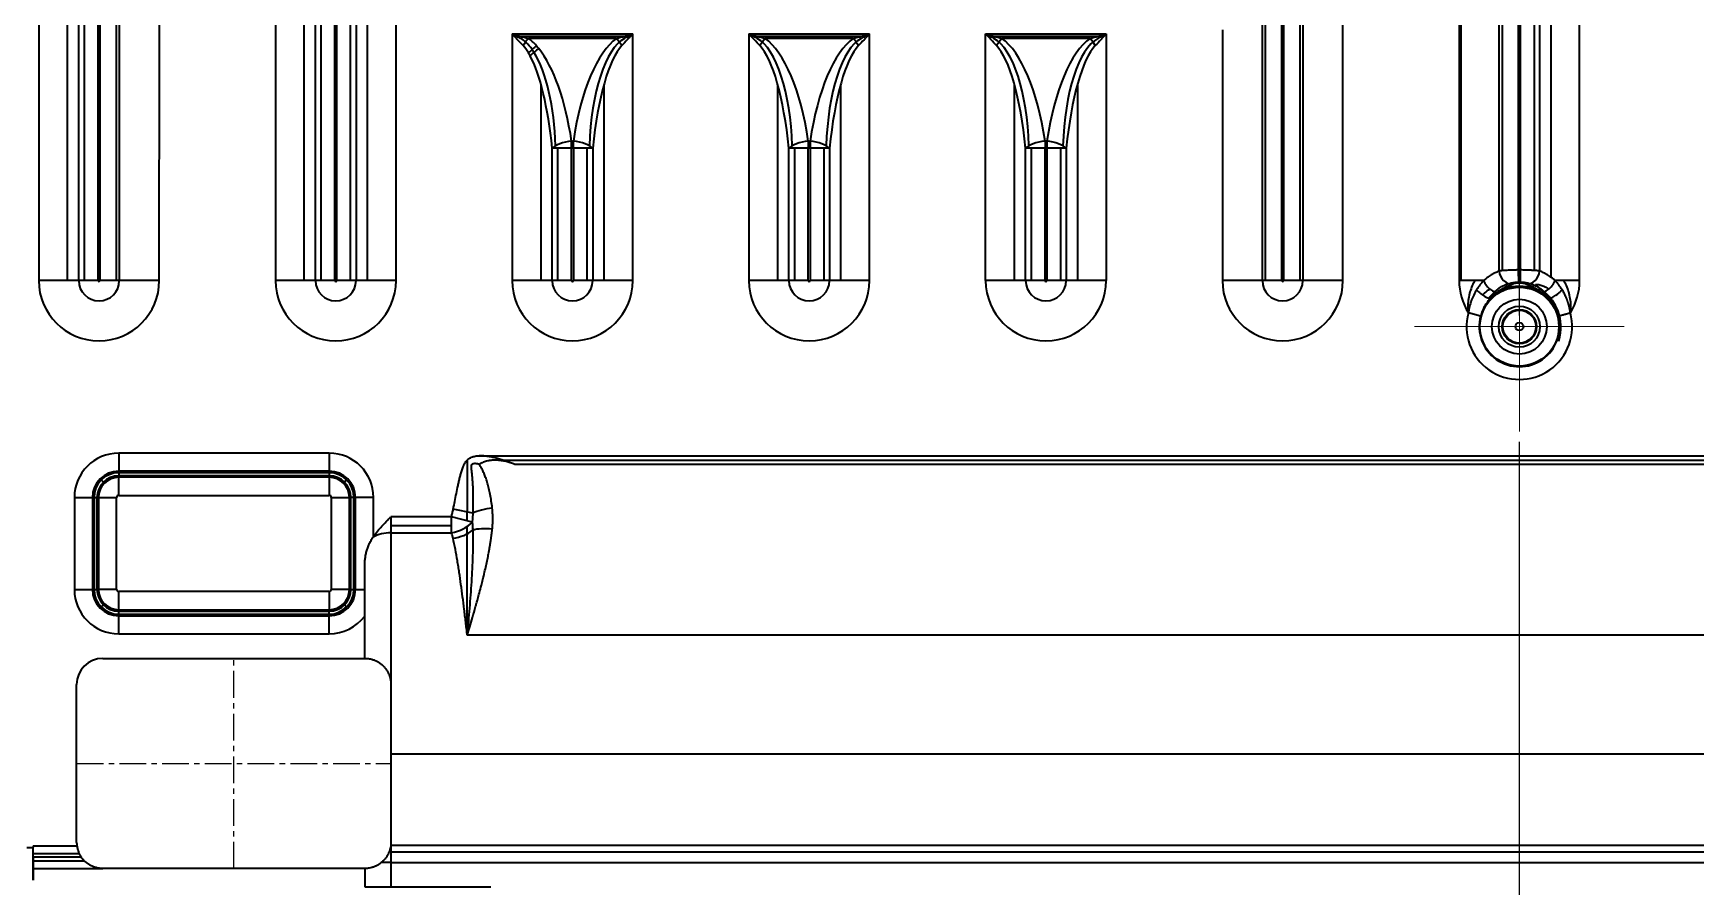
# Model space of a CAD drawing. Header units: millimetres. Extents: x -13 to 1082, y 396 to 866.
# Drawn here: x 108.5 to 235.6, y 560.7 to 625.9 of the extents above; entities that cross this region are included whole.
import ezdxf

# ---------------------------------------------------------------- set-up
doc = ezdxf.new("R2010")
doc.units = ezdxf.units.MM
doc.linetypes.add('CENTER', pattern=[50.8, 31.75, -6.35, 6.35, -6.35])
doc.layers.add('1', color=7, linetype='Continuous', true_color=0xffffff)
doc.layers.add('10', color=7, linetype='Continuous', true_color=0xffffff)

msp = doc.modelspace()

# ---------------------------------------------------------------- linework, layer by layer
at = {"layer": '1', "color": 1, "linetype": 'CENTER', "lineweight": 18}
for p, q in [((222.085, 595.496), (222.085, 611.526)), ((214.07, 603.511), (230.1, 603.511))]:
    msp.add_line(p, q, dxfattribs=at)
at = {"layer": '10', "color": 1, "linetype": 'CENTER', "ltscale": 1.52}
msp.add_line((222.085, 469.236), (222.085, 849.236), dxfattribs=at)
at = {"layer": '10', "color": 7, "linetype": 'Continuous', "lineweight": 35}
for p, q in [((108.939, 752.754), (108.939, 607.029)), ((111.142, 607.029), (111.142, 752.754)), ((111.996, 607.029), (111.996, 752.754)), ((112.41, 752.754), (112.41, 607.029)), ((113.478, 607.029), (113.478, 752.754)), ((113.612, 752.754), (113.612, 607.029)), ((114.848, 752.754), (114.848, 607.029)), ((115.094, 752.754), (115.094, 607.029)), ((202.692, 607.029), (202.692, 687.546)), ((205.298, 687.502), (205.298, 607.029)), ((217.479, 668.332), (217.479, 607.029)), ((226.691, 607.029), (226.691, 668.332)), ((217.643, 607.029), (217.643, 668.22)), ((224.488, 660.956), (224.488, 607.295)), ((220.536, 607.765), (220.536, 660.544)), ((220.782, 660.519), (220.782, 607.791)), ((222.018, 607.842), (222.018, 660.48)), ((222.152, 660.48), (222.152, 607.842)), ((223.22, 660.512), (223.22, 607.804)), ((223.634, 660.544), (223.634, 607.765)), ((127.029, 634.454), (127.029, 607.029)), ((129.232, 607.029), (129.232, 631.231)), ((130.086, 607.029), (130.086, 630.479)), ((130.5, 630.134), (130.5, 607.029)), ((131.568, 607.029), (131.568, 629.407)), ((131.702, 629.325), (131.702, 607.029)), ((132.77, 607.029), (132.77, 628.748)), ((133.184, 628.58), (133.184, 607.029)), ((134.038, 628.261), (134.038, 607.029)), ((145.119, 625.895), (154.331, 625.895)), ((145.119, 625.895), (145.119, 607.029)), ((145.752, 625.719), (153.698, 625.719)), ((153.097, 625.553), (146.354, 625.553)), ((154.331, 607.029), (154.331, 625.895)), ((163.209, 625.895), (172.421, 625.895)), ((163.209, 625.895), (163.209, 607.029)), ((163.842, 625.719), (171.788, 625.719)), ((171.187, 625.553), (164.444, 625.553)), ((172.421, 607.029), (172.421, 625.895)), ((181.299, 625.895), (190.511, 625.895)), ((181.299, 607.029), (181.299, 625.895)), ((181.932, 625.719), (189.878, 625.719)), ((189.277, 625.553), (182.534, 625.553)), ((190.511, 625.895), (190.511, 607.029)), ((199.389, 626.212), (199.389, 607.029)), ((147.322, 607.029), (147.322, 622.02)), ((152.128, 622.02), (152.128, 607.029)), ((165.412, 607.029), (165.412, 622.02)), ((170.218, 622.02), (170.218, 607.029)), ((183.502, 607.029), (183.502, 622.02)), ((188.308, 622.02), (188.308, 607.029)), ((149.658, 617.152), (149.658, 617.702)), ((149.658, 617.702), (149.792, 617.702)), ((149.658, 617.435), (149.792, 617.435)), ((149.792, 617.152), (149.792, 617.702)), ((167.748, 617.702), (167.882, 617.702)), ((167.748, 617.702), (167.748, 617.152)), ((167.748, 617.435), (167.882, 617.435)), ((167.882, 617.702), (167.882, 617.152)), ((185.838, 617.702), (185.972, 617.702)), ((185.838, 617.702), (185.838, 617.152)), ((185.838, 617.435), (185.972, 617.435)), ((185.972, 617.702), (185.972, 617.152)), ((149.658, 617.152), (148.176, 617.152)), ((148.176, 607.029), (148.176, 617.152)), ((148.59, 617.152), (148.59, 607.029)), ((149.792, 617.152), (149.658, 617.152)), ((149.658, 607.029), (149.658, 617.152)), ((151.274, 617.152), (149.792, 617.152)), ((149.792, 617.152), (149.792, 607.029)), ((150.86, 607.029), (150.86, 617.152)), ((151.274, 617.152), (151.274, 607.029)), ((167.748, 617.152), (166.266, 617.152)), ((166.266, 607.029), (166.266, 617.152)), ((166.68, 617.152), (166.68, 607.029)), ((167.882, 617.152), (167.748, 617.152)), ((167.748, 607.029), (167.748, 617.152)), ((169.364, 617.152), (167.882, 617.152)), ((167.882, 617.152), (167.882, 607.029)), ((168.95, 607.029), (168.95, 617.152)), ((169.364, 617.152), (169.364, 607.029)), ((185.838, 617.152), (184.356, 617.152)), ((184.356, 607.029), (184.356, 617.152)), ((184.77, 617.152), (184.77, 607.029)), ((185.972, 617.152), (185.838, 617.152)), ((185.838, 607.029), (185.838, 617.152)), ((185.972, 617.152), (185.972, 607.029)), ((187.454, 617.152), (185.972, 617.152)), ((187.04, 607.029), (187.04, 617.152)), ((187.454, 617.152), (187.454, 607.029)), ((222.034, 606.841), (222.018, 607.842)), ((222.152, 607.842), (222.137, 606.841)), ((111.996, 607.029), (108.939, 607.029)), ((113.478, 607.029), (111.996, 607.029)), ((115.094, 607.029), (113.612, 607.029)), ((118.151, 607.029), (115.094, 607.029)), ((130.086, 607.029), (127.029, 607.029)), ((131.568, 607.029), (130.086, 607.029)), ((133.184, 607.029), (131.702, 607.029)), ((136.241, 607.029), (133.184, 607.029)), ((148.176, 607.029), (145.119, 607.029)), ((149.658, 607.029), (148.176, 607.029)), ((151.274, 607.029), (149.792, 607.029)), ((154.331, 607.029), (151.274, 607.029)), ((166.266, 607.029), (163.209, 607.029)), ((167.748, 607.029), (166.266, 607.029)), ((169.364, 607.029), (167.882, 607.029)), ((172.421, 607.029), (169.364, 607.029)), ((184.356, 607.029), (181.299, 607.029)), ((185.838, 607.029), (184.356, 607.029)), ((187.454, 607.029), (185.972, 607.029)), ((190.511, 607.029), (187.454, 607.029)), ((202.446, 607.029), (199.389, 607.029)), ((203.928, 607.029), (202.446, 607.029)), ((205.544, 607.029), (204.062, 607.029)), ((208.601, 607.029), (205.544, 607.029)), ((219.348, 607.029), (217.479, 607.029)), ((226.691, 607.029), (224.822, 607.029)), ((219.126, 604.319), (218.187, 604.575)), ((131.133, 593.838), (115.053, 593.838)), ((115.053, 593.838), (115.053, 592.336)), ((131.133, 593.838), (131.133, 592.336)), ((141.685, 593.305), (141.685, 589.337)), ((142.604, 593.634), (301.568, 593.634)), ((144.449, 593.295), (301.568, 593.295)), ((131.133, 592.456), (115.053, 592.456)), ((115.053, 592.336), (115.053, 592.111)), ((131.133, 592.336), (115.053, 592.336)), ((131.133, 592.111), (115.053, 592.111)), ((115.053, 590.609), (115.053, 592.111)), ((131.133, 592.336), (131.133, 592.111)), ((131.133, 592.111), (131.133, 590.609)), ((301.566, 592.975), (145.312, 592.975)), ((113.876, 591.623), (113.716, 591.783)), ((131.133, 591.99), (115.053, 591.99)), ((132.469, 591.783), (132.309, 591.623)), ((111.661, 590.446), (113.163, 590.446)), ((111.661, 590.446), (111.661, 583.411)), ((113.043, 590.446), (113.043, 583.411)), ((113.163, 590.446), (113.388, 590.446)), ((113.163, 590.446), (113.163, 583.411)), ((113.388, 590.446), (114.89, 590.446)), ((113.388, 590.446), (113.388, 583.411)), ((113.509, 590.446), (113.509, 583.411)), ((114.89, 583.411), (114.89, 590.446)), ((115.053, 590.609), (131.133, 590.609)), ((131.295, 590.446), (132.797, 590.446)), ((131.295, 590.446), (131.295, 583.411)), ((132.677, 583.411), (132.677, 590.446)), ((133.022, 590.446), (132.797, 590.446)), ((132.797, 583.411), (132.797, 590.446)), ((133.022, 583.411), (133.022, 590.446)), ((134.524, 590.446), (133.022, 590.446)), ((133.143, 583.411), (133.143, 590.446)), ((134.524, 587.457), (134.524, 590.446)), ((142.105, 589.256), (140.615, 589.544)), ((140.481, 588.968), (135.856, 588.968)), ((135.856, 588.968), (135.856, 587.741)), ((140.481, 588.27), (135.856, 588.27)), ((140.481, 587.741), (140.481, 588.968)), ((142.059, 588.56), (140.481, 588.968)), ((141.645, 589.345), (141.645, 588.667)), ((141.645, 588.215), (141.645, 587.651)), ((135.856, 587.741), (135.856, 576.145)), ((135.856, 587.741), (140.481, 587.741)), ((141.684, 579.921), (141.684, 587.671)), ((133.846, 583.411), (133.846, 585.103)), ((111.661, 583.411), (113.163, 583.411)), ((113.163, 583.411), (113.388, 583.411)), ((114.89, 583.411), (113.388, 583.411)), ((115.053, 581.747), (115.053, 583.249)), ((131.133, 583.249), (115.053, 583.249)), ((131.133, 583.249), (131.133, 581.747)), ((132.797, 583.411), (131.295, 583.411)), ((132.797, 583.411), (133.022, 583.411)), ((133.022, 583.411), (133.846, 583.411)), ((113.876, 582.235), (113.716, 582.075)), ((115.053, 581.867), (131.133, 581.867)), ((132.469, 582.075), (132.309, 582.235)), ((115.053, 581.522), (115.053, 581.747)), ((115.053, 581.747), (131.133, 581.747)), ((115.053, 581.522), (131.133, 581.522)), ((115.053, 580.02), (115.053, 581.522)), ((115.053, 581.401), (131.133, 581.401)), ((131.133, 581.522), (131.133, 581.747)), ((131.133, 580.02), (131.133, 581.522)), ((133.846, 578.145), (133.846, 581.377)), ((115.053, 580.02), (131.133, 580.02)), ((302.485, 579.924), (141.684, 579.924)), ((135.856, 570.849), (308.314, 570.849)), ((108.018, 563.693), (108.52, 563.693)), ((108.506, 563.814), (111.853, 563.814)), ((108.52, 562.944), (108.52, 563.695)), ((108.52, 563.234), (112.021, 563.234)), ((108.52, 563.015), (108.52, 561.178)), ((112.186, 562.944), (108.52, 562.944)), ((108.52, 562.073), (108.52, 562.944)), ((135.856, 563.855), (308.314, 563.855)), ((135.856, 563.855), (135.856, 562.523)), ((308.314, 563.323), (135.856, 563.323)), ((108.52, 562.653), (112.428, 562.653)), ((108.52, 561.178), (108.52, 562.073)), ((108.52, 562.073), (113.837, 562.073)), ((133.846, 562.073), (133.846, 560.678)), ((135.856, 562.523), (135.119, 562.523)), ((135.856, 562.523), (135.856, 560.678)), ((135.856, 562.523), (308.314, 562.523)), ((133.846, 560.678), (143.499, 560.678))]:
    msp.add_line(p, q, dxfattribs=at)
at = {"layer": '10', "color": 2, "linetype": 'Continuous', "lineweight": 35}
for p, q in [((113.837, 578.145), (133.856, 578.145)), ((111.837, 564.073), (111.837, 576.145)), ((135.856, 576.145), (135.856, 570.849)), ((135.856, 570.849), (135.856, 564.073)), ((135.856, 564.073), (135.856, 563.855)), ((133.846, 562.073), (113.837, 562.073)), ((133.856, 562.073), (133.846, 562.073))]:
    msp.add_line(p, q, dxfattribs=at)
at = {"layer": '10', "color": 1, "linetype": 'CENTER', "ltscale": 0.064289}
for p, q in [((123.846, 562.073), (123.846, 578.145)), ((111.837, 570.109), (135.856, 570.109))]:
    msp.add_line(p, q, dxfattribs=at)
at = {"layer": '10', "color": 7, "linetype": 'Continuous', "lineweight": 35}
for radius in [3.015, 2.094, 1.572, 1.306, 1.256, 0.303]:
    msp.add_circle((222.085, 603.511), radius, dxfattribs=at)
for centre, radius, start, end in [((222.085, 603.511), 4.332, 89.11446, 90.88554), ((113.545, 607.029), 4.606, 180, 0), ((113.545, 607.029), 1.549, 180, 0), ((113.545, 607.029), 0.0669, 180, 0), ((131.635, 607.029), 4.606, 180, 0), ((131.635, 607.029), 1.549, 180, 0), ((131.635, 607.029), 0.0669, 180, 0), ((149.725, 607.029), 4.606, 180.00138, 359.99954), ((149.725, 607.029), 1.549, 180.00138, 359.99862), ((149.725, 607.029), 0.0669, 180.03185, 359.99862), ((167.815, 607.029), 4.606, 180.00138, 359.99954), ((167.815, 607.029), 1.549, 180.00138, 359.99862), ((167.815, 607.029), 0.0669, 180.03185, 359.99862), ((185.905, 607.029), 4.606, 180, 0), ((185.905, 607.029), 1.549, 180, 0), ((185.905, 607.029), 0.0669, 180, 0), ((203.995, 607.029), 4.606, 180, 0), ((203.995, 607.029), 1.549, 180, 0), ((203.995, 607.029), 0.0669, 180, 0), ((222.085, 607.029), 4.606, 180.00012, 212.19649), ((222.085, 603.511), 3.095, 45.10091, 134.89909), ((222.085, 603.511), 3.411, 89.11446, 90.88554), ((222.085, 603.511), 3.33, 89.11446, 90.88554), ((222.085, 607.029), 4.606, 327.80351, 359.99997), ((222.085, 603.511), 4.04, 164.74252, 15.25748), ((222.085, 603.511), 3.067, 164.74252, 15.25747), ((115.053, 590.446), 3.391, 90, 180), ((131.133, 590.446), 3.391, 0, 90), ((115.053, 590.446), 2.01, 90, 180), ((115.053, 590.446), 1.89, 90, 180), ((115.053, 590.446), 1.664, 90, 180), ((131.133, 590.446), 2.01, 0, 90), ((131.133, 590.446), 1.89, 360, 90), ((131.133, 590.446), 1.664, 360, 90), ((115.053, 590.446), 1.544, 90, 180), ((131.133, 590.446), 1.544, 0, 90), ((115.053, 590.446), 0.163, 90, 180), ((131.133, 590.446), 0.163, 360, 90), ((115.053, 583.411), 3.391, 180, 270), ((115.053, 583.411), 2.01, 180, 270), ((115.053, 583.411), 1.89, 180, 270), ((115.053, 583.411), 1.664, 180, 270), ((115.053, 583.411), 1.544, 180, 270), ((115.053, 583.411), 0.163, 180, 270), ((131.133, 583.411), 1.544, 270, 0), ((131.133, 583.411), 2.01, 270, 0), ((131.133, 583.411), 1.89, 270, 0), ((131.133, 583.411), 1.664, 270, 0), ((131.133, 583.411), 0.163, 270, 0), ((131.133, 583.411), 3.391, 270, 323.1415)]:
    msp.add_arc(centre, radius, start, end, dxfattribs=at)
at = {"layer": '10', "color": 2, "linetype": 'Continuous', "lineweight": 35}
for centre, start, end in [((113.837, 576.145), 90, 180), ((113.837, 564.073), 180, 187.44905)]:
    msp.add_arc(centre, 2, start, end, dxfattribs=at)
at = {"layer": '10', "color": 7, "linetype": 'Continuous', "lineweight": 35}
for centre, major_axis, ratio, start_param, end_param in [((145.119, 616.607), (0, 9.112), 0.3639702, 5.8072515, 6.0904274), ((146.354, 625.003), (-0.932, -1.31), 0.20647, 4.4299772, 4.8582603), ((145.119, 612.455), (0, 13.53), 0.3639702, 5.8973804, 6.0297683), ((154.331, 612.455), (0, 13.53), 0.3639702, 0.253417, 1.1726014), ((154.331, 616.607), (0, 9.112), 0.3639702, 0.1930981, 1.4910628), ((153.097, 625.003), (0.932, -1.31), 0.20647, 1.424925, 1.8532081), ((163.209, 616.607), (0, 9.112), 0.3639702, 4.7921225, 6.0904274), ((164.444, 625.003), (0.932, 1.31), 0.20647, 1.2883845, 1.7166676), ((163.209, 612.455), (0, 13.53), 0.3639702, 5.1105839, 6.0297683), ((172.421, 612.455), (0, 13.53), 0.3639702, 0.253417, 1.1726014), ((172.421, 616.607), (0, 9.112), 0.3639702, 0.1930981, 1.4910628), ((171.187, 625.003), (-0.932, 1.31), 0.20647, 4.5665177, 4.9948008), ((181.299, 616.607), (0, 9.112), 0.3639702, 4.7921225, 6.0904276), ((182.534, 625.003), (0.932, 1.31), 0.20647, 1.2883845, 1.7166676), ((181.299, 612.455), (0, 13.53), 0.3639702, 5.1105839, 6.0297683), ((190.511, 612.455), (0, 13.53), 0.3639702, 0.253417, 1.1726014), ((190.511, 616.607), (0, 9.112), 0.3639702, 0.1930981, 1.4910628), ((189.277, 625.003), (-0.932, 1.31), 0.20647, 4.5665177, 4.9948008), ((145.119, 611.905), (0, 13.53), 0.2451228, 5.8973804, 6.0297683), ((146.972, 624.441), (-1.198, -1.073), 0.2616179, 4.4821052, 4.9964377), ((145.119, 611.905), (0, 13.53), 0.2451228, 5.8569754, 5.8973804), ((147.155, 624.225), (-1.255, -1.006), 0.2731855, 4.4968006, 5.040836), ((145.119, 611.905), (0, 13.53), 0.2451228, 5.1105839, 5.8569754), ((145.119, 616.607), (0, 9.112), 0.3639702, 5.757461, 5.8072515), ((145.119, 616.607), (0, 9.112), 0.3639702, 4.7921225, 5.757461), ((145.119, 612.455), (0, 13.53), 0.3639702, 5.8569753, 5.8973803), ((145.119, 612.455), (0, 13.53), 0.3639702, 5.1105839, 5.8569754), ((154.331, 611.905), (0, 13.53), 0.2451228, 0.253417, 1.1726014), ((163.209, 611.905), (0, 13.53), 0.2451228, 5.1105839, 6.0297683), ((172.421, 611.905), (0, 13.53), 0.2451228, 0.253417, 1.1726014), ((181.299, 611.905), (0, 13.53), 0.2451228, 5.1105839, 6.0297683), ((190.511, 611.905), (0, 13.53), 0.2451228, 0.253417, 1.1726014), ((149.658, 617.152), (-1.589, -0.243), 0.3385342, 4.6606023, 5.8584417), ((149.792, 617.152), (1.589, -0.243), 0.3385342, 0.4247436, 1.622583), ((167.748, 617.152), (1.589, 0.243), 0.3385342, 1.5190096, 2.7168491), ((167.882, 617.152), (-1.589, 0.243), 0.3385342, 3.5663362, 4.7641757), ((185.838, 617.152), (1.589, 0.243), 0.3385342, 1.5190096, 2.7168491), ((185.972, 617.152), (-1.589, 0.243), 0.3385342, 3.5663362, 4.7641757), ((221.462, 607.765), (0.338, -0.947), 0.9130754, 4.3976198, 6.0677971), ((222.708, 607.765), (-0.338, -0.947), 0.9130754, 0.2153882, 1.8855656), ((219.194, 606.413), (0.73, -0.69), 0.3219647, 4.4939722, 6.1909971), ((219.914, 607.029), (0.569, -0.828), 0.4900082, 4.3875219, 6.1830364), ((224.256, 607.029), (-0.569, -0.828), 0.4900082, 0.1001489, 1.8956634), ((143.595, 588.968), (-1.997, -0.227), 0.325998, 4.6753357, 5.5167221), ((140.481, 588.968), (1.917, 0.605), 0.5920983, 4.527602, 5.470439), ((135.856, 586.515), (2.01, 0), 0.6103313, 1.5707963, 2.3122721), ((140.6, 588.527), (1.967, 0.412), 0.5872034, 4.5900068, 5.4475925), ((143.598, 587.366), (-1.998, 0.216), 0.3261853, 4.7475501, 5.5950657)]:
    msp.add_ellipse(centre, major_axis=major_axis, ratio=ratio, start_param=start_param, end_param=end_param, dxfattribs=at)
at = {"layer": '10', "color": 2, "linetype": 'Continuous', "lineweight": 35}
msp.add_ellipse((135.856, 565.187), major_axis=(-2.01, 0), ratio=0.662796, start_param=1.5648447, end_param=1.5707963, dxfattribs=at)
at = {"layer": '10', "color": 7, "linetype": 'Continuous', "lineweight": 35}
for points in [[(208.601, 607.029), (208.601, 636.768), (208.601, 666.506), (208.601, 696.245)], [(202.446, 607.029), (202.446, 633.853), (202.446, 660.677), (202.446, 687.502)], [(203.928, 607.029), (203.928, 633.853), (203.928, 660.677), (203.928, 687.502)], [(204.062, 687.502), (204.062, 660.677), (204.062, 633.853), (204.062, 607.029)], [(205.544, 687.502), (205.544, 660.678), (205.544, 633.853), (205.544, 607.029)], [(118.151, 607.029), (118.157, 622.225), (118.163, 637.422), (118.17, 652.618)], [(136.241, 607.029), (136.245, 614.141), (136.248, 621.254), (136.252, 628.367)], [(225.621, 605.835), (225.594, 605.894), (225.538, 606.01), (225.448, 606.176), (225.385, 606.282), (225.352, 606.333)], [(134.499, 587.419), (134.507, 587.432), (134.515, 587.444), (134.524, 587.457)], [(108.506, 563.814), (108.515, 563.775), (108.52, 563.735), (108.52, 563.695)]]:
    msp.add_open_spline(points, degree=3, dxfattribs=at)
for points, knots in [([(145.754, 625.55), (145.71, 625.573), (145.667, 625.597), (145.539, 625.665), (145.455, 625.711), (145.287, 625.803), (145.202, 625.85), (145.119, 625.895)], [0, 0, 0, 0, 0.2071424, 0.2071424, 0.6035712, 0.6035712, 1, 1, 1, 1]), ([(145.119, 625.895), (145.17, 625.881), (145.222, 625.866), (145.325, 625.838), (145.376, 625.823), (145.531, 625.78), (145.634, 625.752), (145.942, 625.666), (146.148, 625.609), (146.354, 625.553)], [0, 0, 0, 0, 0.125, 0.125, 0.25, 0.25, 0.5, 0.5, 1, 1, 1, 1]), ([(145.95, 625.003), (145.812, 625.15), (145.673, 625.298), (145.466, 625.521), (145.396, 625.595), (145.292, 625.708), (145.24, 625.764), (145.188, 625.82), (145.154, 625.858), (145.136, 625.877), (145.119, 625.895)], [0, 0, 0, 0, 0.5, 0.5, 0.75, 0.75, 0.875, 0.9375, 0.9375, 1, 1, 1, 1]), ([(153.097, 625.553), (153.302, 625.609), (153.508, 625.666), (153.816, 625.752), (153.919, 625.78), (154.074, 625.823), (154.125, 625.838), (154.228, 625.866), (154.28, 625.881), (154.331, 625.895)], [0, 0, 0, 0, 0.5, 0.5, 0.75, 0.75, 0.875, 0.875, 1, 1, 1, 1]), ([(154.331, 625.895), (154.314, 625.877), (154.296, 625.858), (154.262, 625.82), (154.21, 625.764), (154.158, 625.708), (154.054, 625.595), (153.984, 625.521), (153.777, 625.298), (153.638, 625.15), (153.5, 625.003)], [0, 0, 0, 0, 0.0625, 0.0625, 0.125, 0.25, 0.25, 0.5, 0.5, 1, 1, 1, 1]), ([(154.331, 625.895), (154.248, 625.85), (154.163, 625.803), (153.996, 625.712), (153.913, 625.666), (153.785, 625.598), (153.74, 625.573), (153.695, 625.55)], [0, 0, 0, 0, 0.3930783, 0.3930783, 0.7861566, 0.7861566, 1, 1, 1, 1]), ([(163.844, 625.55), (163.8, 625.573), (163.757, 625.597), (163.629, 625.665), (163.545, 625.711), (163.377, 625.803), (163.292, 625.85), (163.209, 625.895)], [0, 0, 0, 0, 0.2071424, 0.2071424, 0.6035712, 0.6035712, 1, 1, 1, 1]), ([(163.209, 625.895), (163.26, 625.881), (163.312, 625.866), (163.415, 625.838), (163.466, 625.823), (163.621, 625.78), (163.724, 625.752), (164.032, 625.666), (164.238, 625.609), (164.444, 625.553)], [0, 0, 0, 0, 0.125, 0.125, 0.25, 0.25, 0.5, 0.5, 1, 1, 1, 1]), ([(164.04, 625.003), (163.902, 625.15), (163.763, 625.298), (163.556, 625.521), (163.486, 625.595), (163.382, 625.708), (163.33, 625.764), (163.278, 625.82), (163.244, 625.858), (163.226, 625.877), (163.209, 625.895)], [0, 0, 0, 0, 0.5, 0.5, 0.75, 0.75, 0.875, 0.9375, 0.9375, 1, 1, 1, 1]), ([(171.187, 625.553), (171.392, 625.609), (171.598, 625.666), (171.906, 625.752), (172.009, 625.78), (172.164, 625.823), (172.215, 625.838), (172.318, 625.866), (172.37, 625.881), (172.421, 625.895)], [0, 0, 0, 0, 0.5, 0.5, 0.75, 0.75, 0.875, 0.875, 1, 1, 1, 1]), ([(172.421, 625.895), (172.404, 625.877), (172.386, 625.858), (172.352, 625.82), (172.3, 625.764), (172.248, 625.708), (172.144, 625.595), (172.074, 625.521), (171.867, 625.298), (171.728, 625.15), (171.59, 625.003)], [0, 0, 0, 0, 0.0625, 0.0625, 0.125, 0.25, 0.25, 0.5, 0.5, 1, 1, 1, 1]), ([(172.421, 625.895), (172.338, 625.85), (172.253, 625.803), (172.086, 625.712), (172.003, 625.666), (171.875, 625.598), (171.83, 625.573), (171.785, 625.55)], [0, 0, 0, 0, 0.3930783, 0.3930783, 0.7861566, 0.7861566, 1, 1, 1, 1]), ([(181.934, 625.55), (181.89, 625.573), (181.847, 625.597), (181.719, 625.665), (181.635, 625.711), (181.467, 625.803), (181.382, 625.85), (181.299, 625.895)], [0, 0, 0, 0, 0.2071414, 0.2071414, 0.6035707, 0.6035707, 1, 1, 1, 1]), ([(181.299, 625.895), (181.35, 625.881), (181.402, 625.866), (181.505, 625.838), (181.556, 625.823), (181.711, 625.78), (181.814, 625.752), (182.122, 625.666), (182.328, 625.609), (182.534, 625.553)], [0, 0, 0, 0, 0.125, 0.125, 0.25, 0.25, 0.5, 0.5, 1, 1, 1, 1]), ([(182.13, 625.003), (181.992, 625.15), (181.853, 625.298), (181.646, 625.521), (181.576, 625.595), (181.472, 625.708), (181.42, 625.764), (181.368, 625.82), (181.334, 625.858), (181.316, 625.877), (181.299, 625.895)], [0, 0, 0, 0, 0.5, 0.5, 0.75, 0.75, 0.875, 0.9375, 0.9375, 1, 1, 1, 1]), ([(189.277, 625.553), (189.482, 625.609), (189.688, 625.666), (189.996, 625.752), (190.099, 625.78), (190.254, 625.823), (190.305, 625.838), (190.408, 625.866), (190.46, 625.881), (190.511, 625.895)], [0, 0, 0, 0, 0.5, 0.5, 0.75, 0.75, 0.875, 0.875, 1, 1, 1, 1]), ([(190.511, 625.895), (190.494, 625.877), (190.476, 625.858), (190.442, 625.82), (190.39, 625.764), (190.338, 625.708), (190.234, 625.595), (190.164, 625.521), (189.957, 625.298), (189.818, 625.15), (189.68, 625.003)], [0, 0, 0, 0, 0.0625, 0.0625, 0.125, 0.25, 0.25, 0.5, 0.5, 1, 1, 1, 1]), ([(190.511, 625.895), (190.428, 625.85), (190.343, 625.803), (190.176, 625.712), (190.093, 625.666), (189.965, 625.598), (189.92, 625.573), (189.875, 625.55)], [0, 0, 0, 0, 0.3930783, 0.3930783, 0.7861566, 0.7861566, 1, 1, 1, 1]), ([(220.536, 607.765), (220.47, 607.735), (220.393, 607.7), (220.262, 607.637), (220.217, 607.615), (220.144, 607.578), (220.108, 607.558), (220.069, 607.537), (220.044, 607.523), (220.031, 607.516), (219.913, 607.449), (219.803, 607.381), (219.578, 607.222), (219.463, 607.132), (219.348, 607.029)], [0, 0, 0, 0, 0.25, 0.25, 0.375, 0.375, 0.4375, 0.46875, 0.46875, 0.5, 0.5, 0.75, 0.75, 1, 1, 1, 1]), ([(222.018, 607.842), (221.978, 607.842), (221.939, 607.842), (221.86, 607.841), (221.821, 607.84), (221.704, 607.838), (221.628, 607.836), (221.516, 607.833), (221.479, 607.832), (221.405, 607.829), (221.369, 607.827), (221.262, 607.823), (221.194, 607.819), (221.095, 607.814), (221.063, 607.812), (221.001, 607.808), (220.971, 607.806), (220.884, 607.8), (220.83, 607.795), (220.755, 607.789), (220.731, 607.787), (220.686, 607.782), (220.664, 607.78), (220.602, 607.774), (220.567, 607.769), (220.536, 607.765)], [0, 0, 0, 0, 0.0625, 0.0625, 0.125, 0.125, 0.25, 0.25, 0.3125, 0.3125, 0.375, 0.375, 0.5, 0.5, 0.5625, 0.5625, 0.625, 0.625, 0.75, 0.75, 0.8125, 0.8125, 0.875, 0.875, 1, 1, 1, 1]), ([(223.634, 607.765), (223.619, 607.767), (223.602, 607.769), (223.566, 607.774), (223.547, 607.776), (223.487, 607.782), (223.442, 607.787), (223.367, 607.793), (223.341, 607.795), (223.286, 607.8), (223.258, 607.802), (223.17, 607.808), (223.108, 607.812), (223.009, 607.817), (222.975, 607.819), (222.907, 607.823), (222.872, 607.824), (222.766, 607.829), (222.693, 607.832), (222.58, 607.835), (222.542, 607.836), (222.465, 607.838), (222.426, 607.839), (222.31, 607.841), (222.231, 607.842), (222.152, 607.842)], [0, 0, 0, 0, 0.0625, 0.0625, 0.125, 0.125, 0.25, 0.25, 0.3125, 0.3125, 0.375, 0.375, 0.5, 0.5, 0.5625, 0.5625, 0.625, 0.625, 0.75, 0.75, 0.8125, 0.8125, 0.875, 0.875, 1, 1, 1, 1]), ([(224.822, 607.029), (224.794, 607.055), (224.765, 607.08), (224.707, 607.128), (224.621, 607.199), (224.535, 607.263), (224.366, 607.382), (224.256, 607.45), (224.139, 607.516), (224.126, 607.524), (224.1, 607.538), (224.062, 607.558), (224.025, 607.578), (223.953, 607.615), (223.907, 607.638), (223.777, 607.7), (223.7, 607.735), (223.634, 607.765)], [0, 0, 0, 0, 0.0625, 0.0625, 0.125, 0.25, 0.25, 0.5, 0.5, 0.53125, 0.53125, 0.5625, 0.625, 0.625, 0.75, 0.75, 1, 1, 1, 1]), ([(218.681, 607.029), (218.609, 606.907), (218.544, 606.781), (218.345, 606.334), (218.248, 605.991), (218.17, 605.476), (218.155, 605.303), (218.146, 604.956), (218.152, 604.779), (218.167, 604.606)], [0, 0, 0, 0, 0.1689739, 0.1689739, 0.584487, 0.584487, 0.7922435, 0.7922435, 1, 1, 1, 1]), ([(218.818, 606.333), (218.736, 606.204), (218.661, 606.068), (218.575, 605.892), (218.559, 605.857), (218.527, 605.786), (218.48, 605.678), (218.438, 605.568), (218.359, 605.347), (218.313, 605.197), (218.257, 604.967), (218.24, 604.889), (218.218, 604.772), (218.211, 604.732), (218.198, 604.654), (218.193, 604.614), (218.187, 604.575)], [0, 0, 0, 0, 0.25, 0.25, 0.3125, 0.3125, 0.375, 0.5, 0.5, 0.75, 0.75, 0.875, 0.875, 0.9375, 0.9375, 1, 1, 1, 1]), ([(219.348, 607.029), (219.253, 606.922), (219.161, 606.812), (218.984, 606.58), (218.899, 606.46), (218.818, 606.333)], [0, 0, 0, 0, 0.5, 0.5, 1, 1, 1, 1]), ([(219.286, 605.918), (219.3, 605.933), (219.315, 605.948), (219.463, 606.101), (219.601, 606.217), (219.769, 606.339), (219.802, 606.362), (219.835, 606.384)], [0, 0, 0, 0, 0.0788831, 0.0788831, 0.8202679, 0.8202679, 1, 1, 1, 1]), ([(220.213, 606.17), (220.114, 606.083), (220.006, 605.982), (219.847, 605.813), (219.794, 605.754), (219.743, 605.691)], [0, 0, 0, 0, 0.6727167, 0.6727167, 1, 1, 1, 1]), ([(220.44, 606.177), (220.348, 606.112), (220.257, 606.04), (220.076, 605.883), (219.987, 605.798), (219.9, 605.704)], [0, 0, 0, 0, 0.5, 0.5, 1, 1, 1, 1]), ([(220.19, 606.176), (220.27, 606.245), (220.346, 606.306), (220.457, 606.393), (220.498, 606.424), (220.536, 606.453)], [0, 0, 0, 0, 0.6064822, 0.6064822, 1, 1, 1, 1]), ([(221.607, 606.775), (221.548, 606.75), (221.479, 606.722), (221.36, 606.673), (221.318, 606.655), (221.229, 606.617), (221.182, 606.596), (221.12, 606.567), (221.107, 606.561), (221.081, 606.549), (221.043, 606.531), (221.003, 606.511), (220.922, 606.471), (220.866, 606.441), (220.75, 606.377), (220.69, 606.342), (220.568, 606.265), (220.504, 606.223), (220.44, 606.177)], [0, 0, 0, 0, 0.25, 0.25, 0.375, 0.375, 0.5, 0.5, 0.53125, 0.53125, 0.5625, 0.625, 0.625, 0.75, 0.75, 0.875, 0.875, 1, 1, 1, 1]), ([(220.536, 606.453), (220.547, 606.462), (220.559, 606.471), (220.751, 606.607), (221.068, 606.77), (221.56, 606.877), (221.664, 606.895), (221.856, 606.915), (221.944, 606.92), (222.032, 606.922)], [0, 0, 0, 0, 0.0463519, 0.0463519, 0.7011481, 0.7011481, 0.8648471, 0.8648471, 1, 1, 1, 1]), ([(222.034, 606.841), (222.008, 606.841), (221.982, 606.84), (221.933, 606.837), (221.91, 606.835), (221.875, 606.832), (221.864, 606.831), (221.841, 606.828), (221.831, 606.827), (221.799, 606.822), (221.78, 606.819), (221.752, 606.814), (221.744, 606.813), (221.727, 606.809), (221.719, 606.807), (221.696, 606.802), (221.681, 606.799), (221.662, 606.793), (221.656, 606.792), (221.645, 606.788), (221.639, 606.786), (221.624, 606.781), (221.615, 606.778), (221.607, 606.775)], [0, 0, 0, 0, 0.125, 0.125, 0.25, 0.25, 0.3125, 0.3125, 0.375, 0.375, 0.5, 0.5, 0.5625, 0.5625, 0.625, 0.625, 0.75, 0.75, 0.8125, 0.8125, 0.875, 0.875, 1, 1, 1, 1]), ([(222.563, 606.775), (222.555, 606.778), (222.546, 606.781), (222.526, 606.788), (222.514, 606.792), (222.495, 606.797), (222.488, 606.799), (222.474, 606.802), (222.467, 606.804), (222.443, 606.809), (222.427, 606.813), (222.399, 606.818), (222.39, 606.819), (222.37, 606.822), (222.36, 606.824), (222.329, 606.828), (222.307, 606.831), (222.273, 606.834), (222.261, 606.835), (222.236, 606.837), (222.224, 606.838), (222.187, 606.84), (222.162, 606.841), (222.137, 606.841)], [0, 0, 0, 0, 0.125, 0.125, 0.25, 0.25, 0.3125, 0.3125, 0.375, 0.375, 0.5, 0.5, 0.5625, 0.5625, 0.625, 0.625, 0.75, 0.75, 0.8125, 0.8125, 0.875, 0.875, 1, 1, 1, 1]), ([(222.138, 606.922), (222.19, 606.921), (222.242, 606.919), (222.493, 606.901), (222.688, 606.866), (223.038, 606.768), (223.194, 606.706), (223.454, 606.577), (223.559, 606.51), (223.633, 606.454)], [0, 0, 0, 0, 0.0789526, 0.0789526, 0.386677, 0.386677, 0.6944013, 0.6944013, 1, 1, 1, 1]), ([(223.73, 606.177), (223.698, 606.2), (223.666, 606.222), (223.603, 606.264), (223.571, 606.284), (223.479, 606.342), (223.419, 606.377), (223.304, 606.442), (223.248, 606.471), (223.166, 606.512), (223.127, 606.531), (223.088, 606.55), (223.063, 606.562), (223.05, 606.567), (222.988, 606.596), (222.941, 606.617), (222.852, 606.655), (222.81, 606.673), (222.691, 606.722), (222.622, 606.75), (222.563, 606.775)], [0, 0, 0, 0, 0.0625, 0.0625, 0.125, 0.125, 0.25, 0.25, 0.375, 0.375, 0.4375, 0.46875, 0.46875, 0.5, 0.5, 0.625, 0.625, 0.75, 0.75, 1, 1, 1, 1]), ([(225.104, 602.401), (225.35, 603.408), (225.233, 604.232), (224.836, 605.096), (224.733, 605.273), (224.514, 605.591), (224.398, 605.732), (224.164, 605.983), (224.05, 606.09), (223.837, 606.273), (223.738, 606.35), (223.57, 606.478), (223.501, 606.53), (223.395, 606.617), (223.36, 606.65), (223.329, 606.703), (223.332, 606.722), (223.377, 606.745), (223.419, 606.748), (223.54, 606.736), (223.62, 606.719), (223.812, 606.658), (223.922, 606.615), (224.136, 606.507), (224.235, 606.451), (224.335, 606.384)], [0, 0, 0, 0, 0.251943, 0.251943, 0.3215469, 0.3215469, 0.3911508, 0.3911508, 0.4607547, 0.4607547, 0.5303586, 0.5303586, 0.5999625, 0.5999625, 0.6695664, 0.6695664, 0.7391703, 0.7391703, 0.8087742, 0.8087742, 0.8783781, 0.8783781, 0.947982, 0.947982, 1, 1, 1, 1]), ([(225.105, 602.402), (225.344, 603.256), (225.297, 604.015), (224.972, 604.882), (224.877, 605.075), (224.666, 605.426), (224.548, 605.586), (224.303, 605.874), (224.18, 605.997), (223.947, 606.208), (223.836, 606.297), (223.703, 606.4), (223.667, 606.428), (223.633, 606.454)], [0, 0, 0, 0, 0.4295809, 0.4295809, 0.5589148, 0.5589148, 0.6882487, 0.6882487, 0.8175827, 0.8175827, 0.9469166, 0.9469166, 1, 1, 1, 1]), ([(224.27, 605.704), (224.183, 605.798), (224.094, 605.883), (223.913, 606.04), (223.822, 606.112), (223.73, 606.177)], [0, 0, 0, 0, 0.5, 0.5, 1, 1, 1, 1]), ([(224.27, 605.704), (224.29, 605.692), (224.316, 605.685), (224.377, 605.683), (224.412, 605.687), (224.49, 605.706), (224.534, 605.721), (224.626, 605.762), (224.675, 605.787), (224.777, 605.846), (224.83, 605.88), (224.937, 605.956), (224.991, 605.997), (225.099, 606.086), (225.152, 606.133), (225.255, 606.231), (225.305, 606.282), (225.352, 606.333)], [0, 0, 0, 0, 0.125, 0.125, 0.25, 0.25, 0.375, 0.375, 0.5, 0.5, 0.625, 0.625, 0.75, 0.75, 0.875, 0.875, 1, 1, 1, 1]), ([(225.352, 606.333), (225.271, 606.46), (225.186, 606.58), (225.009, 606.812), (224.917, 606.922), (224.822, 607.029)], [0, 0, 0, 0, 0.5, 0.5, 1, 1, 1, 1]), ([(226.003, 604.606), (226.018, 604.779), (226.024, 604.956), (226.015, 605.303), (226, 605.476), (225.922, 605.991), (225.825, 606.334), (225.626, 606.781), (225.561, 606.907), (225.489, 607.029)], [0, 0, 0, 0, 0.2077565, 0.2077565, 0.415513, 0.415513, 0.8310261, 0.8310261, 1, 1, 1, 1]), ([(219.9, 605.704), (219.808, 605.609), (219.723, 605.507), (219.604, 605.345), (219.567, 605.29), (219.495, 605.178), (219.461, 605.12), (219.364, 604.946), (219.306, 604.826), (219.23, 604.64), (219.207, 604.577), (219.174, 604.481), (219.164, 604.448), (219.144, 604.384), (219.135, 604.351), (219.126, 604.319)], [0, 0, 0, 0, 0.25, 0.25, 0.375, 0.375, 0.5, 0.5, 0.75, 0.75, 0.875, 0.875, 0.9375, 0.9375, 1, 1, 1, 1]), ([(225.044, 604.319), (225.041, 604.328), (225.036, 604.347), (225.028, 604.376), (225.019, 604.405), (225.011, 604.433), (225.002, 604.461), (224.993, 604.489), (224.983, 604.517), (224.974, 604.545), (224.964, 604.572), (224.954, 604.6), (224.944, 604.627), (224.933, 604.654), (224.923, 604.681), (224.912, 604.708), (224.901, 604.734), (224.89, 604.761), (224.878, 604.787), (224.867, 604.813), (224.855, 604.839), (224.843, 604.865), (224.831, 604.89), (224.818, 604.916), (224.806, 604.941), (224.793, 604.966), (224.78, 604.991), (224.767, 605.015), (224.754, 605.04), (224.741, 605.064), (224.727, 605.088), (224.713, 605.112), (224.699, 605.136), (224.685, 605.16), (224.671, 605.183), (224.657, 605.206), (224.642, 605.229), (224.628, 605.252), (224.613, 605.275), (224.598, 605.297), (224.583, 605.319), (224.567, 605.341), (224.552, 605.363), (224.536, 605.385), (224.521, 605.406), (224.505, 605.428), (224.489, 605.449), (224.473, 605.47), (224.457, 605.49), (224.44, 605.511), (224.424, 605.531), (224.407, 605.551), (224.39, 605.571), (224.374, 605.591), (224.357, 605.61), (224.339, 605.629), (224.322, 605.648), (224.305, 605.667), (224.287, 605.686), (224.276, 605.698), (224.27, 605.704)], [0, 0, 0, 0, 0.0185195, 0.036988, 0.0554058, 0.0737732, 0.0920907, 0.1103585, 0.128577, 0.1467466, 0.1648676, 0.1829404, 0.2009653, 0.2189426, 0.2368727, 0.254756, 0.2725928, 0.2903834, 0.3081281, 0.3258274, 0.3434815, 0.3610908, 0.3786556, 0.3961763, 0.4136531, 0.4310863, 0.4484764, 0.4658236, 0.4831282, 0.5003906, 0.517611, 0.5347898, 0.5519273, 0.5690237, 0.5860793, 0.6030945, 0.6200695, 0.6370046, 0.6539001, 0.6707562, 0.6875733, 0.7043515, 0.7210912, 0.7377927, 0.7544561, 0.7710817, 0.7876697, 0.8042205, 0.8207341, 0.837211, 0.8536512, 0.870055, 0.8864226, 0.9027543, 0.9190502, 0.9353105, 0.9515354, 0.9677252, 0.98388, 1, 1, 1, 1]), ([(225.983, 604.575), (225.981, 604.585), (225.979, 604.605), (225.974, 604.635), (225.97, 604.665), (225.965, 604.696), (225.96, 604.725), (225.955, 604.755), (225.949, 604.785), (225.944, 604.814), (225.938, 604.844), (225.932, 604.873), (225.926, 604.902), (225.92, 604.931), (225.914, 604.96), (225.907, 604.989), (225.9, 605.018), (225.893, 605.046), (225.886, 605.075), (225.879, 605.103), (225.872, 605.131), (225.864, 605.159), (225.857, 605.187), (225.849, 605.215), (225.841, 605.242), (225.833, 605.27), (225.825, 605.297), (225.816, 605.324), (225.808, 605.351), (225.799, 605.378), (225.79, 605.405), (225.781, 605.431), (225.772, 605.458), (225.763, 605.484), (225.753, 605.51), (225.744, 605.536), (225.734, 605.562), (225.725, 605.587), (225.715, 605.613), (225.705, 605.638), (225.695, 605.663), (225.685, 605.688), (225.674, 605.713), (225.664, 605.738), (225.653, 605.763), (225.643, 605.787), (225.632, 605.811), (225.625, 605.827), (225.621, 605.835)], [0, 0, 0, 0, 0.0231914, 0.0463171, 0.0693771, 0.0923715, 0.1153005, 0.138164, 0.1609623, 0.1836954, 0.2063634, 0.2289665, 0.2515048, 0.2739785, 0.2963878, 0.3187328, 0.3410137, 0.3632305, 0.3853833, 0.4074719, 0.4294963, 0.4514565, 0.4733526, 0.4951844, 0.5169521, 0.5386556, 0.560295, 0.5818704, 0.6033819, 0.6248295, 0.6462133, 0.6675336, 0.6887905, 0.709984, 0.7311143, 0.7521812, 0.7731846, 0.7941243, 0.8150001, 0.835812, 0.8565599, 0.8772437, 0.8978634, 0.918419, 0.9389104, 0.9593377, 0.9797008, 1, 1, 1, 1]), ([(140.615, 589.544), (140.654, 589.746), (140.693, 589.949), (140.773, 590.354), (140.813, 590.556), (140.895, 590.96), (140.937, 591.162), (141.004, 591.464), (141.027, 591.565), (141.073, 591.765), (141.097, 591.866), (141.148, 592.065), (141.174, 592.165), (141.216, 592.314), (141.23, 592.364), (141.26, 592.462), (141.275, 592.512), (141.308, 592.61), (141.324, 592.658), (141.36, 592.755), (141.378, 592.803), (141.408, 592.874), (141.419, 592.898), (141.44, 592.945), (141.452, 592.968), (141.487, 593.037), (141.512, 593.082), (141.567, 593.168), (141.598, 593.209), (141.648, 593.268), (141.666, 593.287), (141.703, 593.323), (141.722, 593.34), (141.781, 593.39), (141.822, 593.419), (141.909, 593.473), (141.955, 593.496), (142.05, 593.538), (142.098, 593.556), (142.196, 593.585), (142.246, 593.597), (142.346, 593.616), (142.397, 593.623), (142.5, 593.632), (142.552, 593.634), (142.604, 593.634)], [0, 0, 0, 0, 0.125, 0.125, 0.25, 0.25, 0.375, 0.375, 0.4375, 0.4375, 0.5, 0.5, 0.5625, 0.5625, 0.59375, 0.59375, 0.625, 0.625, 0.65625, 0.65625, 0.6875, 0.6875, 0.703125, 0.703125, 0.71875, 0.71875, 0.75, 0.75, 0.78125, 0.78125, 0.796875, 0.796875, 0.8125, 0.8125, 0.84375, 0.84375, 0.875, 0.875, 0.90625, 0.90625, 0.9375, 0.9375, 0.96875, 0.96875, 1, 1, 1, 1]), ([(145.312, 592.975), (145.205, 593.02), (145.097, 593.063), (144.933, 593.125), (144.879, 593.146), (144.769, 593.186), (144.714, 593.205), (144.439, 593.301), (144.216, 593.371), (143.878, 593.46), (143.765, 593.487), (143.536, 593.536), (143.421, 593.558), (143.189, 593.594), (143.073, 593.609), (142.897, 593.624), (142.839, 593.627), (142.751, 593.631), (142.714, 593.633), (142.677, 593.633), (142.662, 593.634), (142.655, 593.634), (142.633, 593.634), (142.618, 593.634), (142.604, 593.634)], [0, 0, 0, 0, 0.125, 0.125, 0.1875, 0.1875, 0.25, 0.25, 0.5, 0.5, 0.625, 0.625, 0.75, 0.75, 0.875, 0.875, 0.9375, 0.9375, 0.96875, 0.9765625, 0.9765625, 0.984375, 0.984375, 1, 1, 1, 1]), ([(145.312, 592.975), (145.204, 593.02), (145.094, 593.061), (144.873, 593.133), (144.762, 593.165), (144.536, 593.219), (144.422, 593.241), (144.248, 593.267), (144.19, 593.274), (144.102, 593.282), (144.073, 593.285), (144.014, 593.289), (143.984, 593.291), (143.836, 593.297), (143.718, 593.296), (143.542, 593.284), (143.484, 593.278), (143.396, 593.266), (143.367, 593.261), (143.309, 593.251), (143.279, 593.245), (143.193, 593.227), (143.135, 593.213), (143.023, 593.179), (142.968, 593.161), (142.859, 593.117), (142.806, 593.093), (142.728, 593.052), (142.702, 593.038), (142.665, 593.015), (142.646, 593.004), (142.628, 592.992), (142.619, 592.985), (142.615, 592.983), (142.61, 592.979), (142.607, 592.977), (142.604, 592.975)], [0, 0, 0, 0, 0.125, 0.125, 0.25, 0.25, 0.375, 0.375, 0.4375, 0.4375, 0.46875, 0.46875, 0.5, 0.5, 0.625, 0.625, 0.6875, 0.6875, 0.71875, 0.71875, 0.75, 0.75, 0.8125, 0.8125, 0.875, 0.875, 0.9375, 0.9375, 0.96875, 0.96875, 0.984375, 0.9921875, 0.9921875, 0.9960937, 0.9960937, 1, 1, 1, 1]), ([(142.604, 592.975), (142.583, 592.982), (142.561, 592.989), (142.518, 593.001), (142.496, 593.006), (142.43, 593.021), (142.386, 593.028), (142.319, 593.033), (142.297, 593.034), (142.251, 593.033), (142.229, 593.032), (142.184, 593.027), (142.162, 593.023), (142.129, 593.014), (142.118, 593.011), (142.097, 593.002), (142.087, 592.998), (142.072, 592.99), (142.067, 592.987), (142.057, 592.981), (142.052, 592.977), (142.039, 592.967), (142.031, 592.959), (142.016, 592.942), (142.009, 592.933), (141.998, 592.913), (141.994, 592.902), (141.987, 592.881), (141.984, 592.869), (141.98, 592.847), (141.979, 592.836), (141.977, 592.813), (141.977, 592.802), (141.976, 592.779), (141.976, 592.768), (141.977, 592.734), (141.978, 592.712), (141.982, 592.667), (141.984, 592.644), (141.988, 592.599), (141.991, 592.577), (141.996, 592.532), (141.998, 592.51), (142.006, 592.443), (142.011, 592.398), (142.021, 592.309), (142.025, 592.264), (142.039, 592.13), (142.048, 592.04), (142.063, 591.861), (142.07, 591.771), (142.082, 591.592), (142.088, 591.502), (142.102, 591.233), (142.109, 591.053), (142.119, 590.694), (142.121, 590.514), (142.123, 590.155), (142.122, 589.975), (142.116, 589.615), (142.111, 589.436), (142.105, 589.256)], [0, 0, 0, 0, 0.015625, 0.015625, 0.03125, 0.03125, 0.0625, 0.0625, 0.078125, 0.078125, 0.09375, 0.09375, 0.109375, 0.109375, 0.1171875, 0.1171875, 0.125, 0.125, 0.1289063, 0.1289063, 0.1328125, 0.1328125, 0.140625, 0.140625, 0.1484375, 0.1484375, 0.15625, 0.15625, 0.1640625, 0.1640625, 0.171875, 0.171875, 0.1796875, 0.1796875, 0.1875, 0.1875, 0.203125, 0.203125, 0.21875, 0.21875, 0.234375, 0.234375, 0.25, 0.25, 0.28125, 0.28125, 0.3125, 0.3125, 0.375, 0.375, 0.4375, 0.4375, 0.5, 0.5, 0.625, 0.625, 0.75, 0.75, 0.875, 0.875, 1, 1, 1, 1]), ([(143.595, 589.627), (143.573, 589.819), (143.524, 590.186), (143.437, 590.681), (143.339, 591.128), (143.233, 591.53), (143.119, 591.892), (142.999, 592.216), (142.873, 592.504), (142.741, 592.758), (142.65, 592.906), (142.604, 592.975)], [0, 0, 0, 0, 0.1111288, 0.2222575, 0.3333863, 0.444515, 0.5556438, 0.6667725, 0.7779013, 0.88903, 1, 1, 1, 1]), ([(140.481, 588.968), (140.506, 589.064), (140.529, 589.159), (140.563, 589.303), (140.574, 589.351), (140.596, 589.447), (140.606, 589.495), (140.615, 589.544)], [0, 0, 0, 0, 0.5, 0.5, 0.75, 0.75, 1, 1, 1, 1]), ([(143.598, 588.025), (143.601, 588.048), (143.606, 588.094), (143.612, 588.162), (143.617, 588.229), (143.621, 588.294), (143.625, 588.359), (143.631, 588.469), (143.636, 588.625), (143.637, 588.804), (143.636, 588.96), (143.633, 589.095), (143.629, 589.196), (143.625, 589.265), (143.623, 589.299), (143.621, 589.334), (143.619, 589.369), (143.616, 589.405), (143.613, 589.441), (143.61, 589.478), (143.607, 589.514), (143.603, 589.552), (143.599, 589.589), (143.597, 589.615), (143.595, 589.627)], [0, 0, 0, 0, 0.0434414, 0.0860524, 0.1278445, 0.1688319, 0.2090301, 0.2484558, 0.3750801, 0.5002654, 0.5833856, 0.6672353, 0.7519425, 0.7732551, 0.7948075, 0.8166024, 0.8386426, 0.8609307, 0.8834693, 0.9062609, 0.9293078, 0.9526121, 0.9761756, 1, 1, 1, 1]), ([(134.524, 587.457), (134.619, 587.597), (134.72, 587.732), (134.931, 587.993), (135.041, 588.12), (135.267, 588.368), (135.441, 588.551), (135.648, 588.76), (135.737, 588.849), (135.797, 588.909), (135.826, 588.939), (135.856, 588.968)], [0, 0, 0, 0, 0.25, 0.25, 0.5, 0.5, 0.75, 0.875, 0.9375, 0.9375, 1, 1, 1, 1]), ([(142.105, 589.256), (142.105, 589.198), (142.104, 589.14), (142.099, 589.024), (142.096, 588.966), (142.087, 588.85), (142.083, 588.792), (142.072, 588.676), (142.065, 588.618), (142.059, 588.56)], [0, 0, 0, 0, 0.25, 0.25, 0.5, 0.5, 0.75, 0.75, 1, 1, 1, 1]), ([(142.059, 588.56), (142.065, 588.509), (142.071, 588.459), (142.081, 588.357), (142.085, 588.306), (142.092, 588.203), (142.095, 588.152), (142.099, 588.049), (142.1, 587.998), (142.099, 587.946)], [0, 0, 0, 0, 0.25, 0.25, 0.5, 0.5, 0.75, 0.75, 1, 1, 1, 1]), ([(133.846, 585.103), (133.846, 585.206), (133.848, 585.308), (133.859, 585.512), (133.867, 585.613), (133.889, 585.814), (133.903, 585.914), (133.94, 586.113), (133.961, 586.212), (134.013, 586.408), (134.043, 586.505), (134.095, 586.65), (134.114, 586.698), (134.153, 586.793), (134.173, 586.84), (134.237, 586.979), (134.284, 587.069), (134.386, 587.247), (134.441, 587.334), (134.499, 587.419)], [0, 0, 0, 0, 0.125, 0.125, 0.25, 0.25, 0.375, 0.375, 0.5, 0.5, 0.625, 0.625, 0.6875, 0.6875, 0.75, 0.75, 0.875, 0.875, 1, 1, 1, 1]), ([(140.6, 587.33), (140.593, 587.365), (140.584, 587.399), (140.566, 587.469), (140.556, 587.503), (140.526, 587.606), (140.504, 587.674), (140.481, 587.741)], [0, 0, 0, 0, 0.25, 0.25, 0.5, 0.5, 1, 1, 1, 1]), ([(141.684, 579.924), (141.679, 579.965), (141.674, 580.007), (141.665, 580.09), (141.65, 580.214), (141.617, 580.503), (141.569, 580.914), (141.53, 581.24), (141.491, 581.565), (141.471, 581.727), (141.412, 582.21), (141.372, 582.529), (141.291, 583.161), (141.249, 583.473), (141.164, 584.092), (141.12, 584.399), (141.052, 584.853), (141.028, 585.004), (140.981, 585.304), (140.957, 585.453), (140.883, 585.898), (140.831, 586.19), (140.721, 586.766), (140.663, 587.05), (140.6, 587.33)], [0, 0, 0, 0, 0.015625, 0.015625, 0.03125, 0.0625, 0.125, 0.1875, 0.1875, 0.25, 0.25, 0.375, 0.375, 0.5, 0.5, 0.625, 0.625, 0.6875, 0.6875, 0.75, 0.75, 0.875, 0.875, 1, 1, 1, 1]), ([(142.099, 587.946), (142.105, 587.784), (142.108, 587.622), (142.112, 587.296), (142.113, 587.133), (142.111, 586.643), (142.105, 586.316), (142.086, 585.657), (142.072, 585.327), (142.04, 584.663), (142.021, 584.33), (141.979, 583.662), (141.956, 583.326), (141.907, 582.653), (141.881, 582.315), (141.827, 581.636), (141.799, 581.295), (141.757, 580.782), (141.735, 580.525), (141.71, 580.225), (141.699, 580.096), (141.692, 580.01), (141.688, 579.967), (141.684, 579.924)], [0, 0, 0, 0, 0.0625, 0.0625, 0.125, 0.125, 0.25, 0.25, 0.375, 0.375, 0.5, 0.5, 0.625, 0.625, 0.75, 0.75, 0.875, 0.875, 0.9375, 0.96875, 0.984375, 0.984375, 1, 1, 1, 1]), ([(141.685, 579.924), (141.747, 580.133), (141.881, 580.584), (142.094, 581.31), (142.266, 581.906), (142.399, 582.378), (142.497, 582.728), (142.624, 583.193), (142.754, 583.688), (142.887, 584.213), (143.008, 584.714), (143.125, 585.226), (143.227, 585.701), (143.293, 586.036), (143.332, 586.242), (143.349, 586.333), (143.365, 586.422), (143.381, 586.51), (143.396, 586.598), (143.411, 586.685), (143.425, 586.771), (143.439, 586.856), (143.453, 586.94), (143.466, 587.023), (143.479, 587.105), (143.491, 587.187), (143.503, 587.267), (143.514, 587.347), (143.525, 587.426), (143.536, 587.504), (143.546, 587.581), (143.555, 587.657), (143.565, 587.732), (143.574, 587.807), (143.582, 587.88), (143.591, 587.953), (143.596, 588.001), (143.598, 588.025)], [0, 0, 0, 0, 0.0785498, 0.1691201, 0.2717812, 0.3016978, 0.3452329, 0.4024244, 0.4750036, 0.5294395, 0.5973443, 0.6604515, 0.7187636, 0.77226, 0.7833881, 0.7944054, 0.8053119, 0.8161073, 0.8267915, 0.8373642, 0.8478254, 0.858175, 0.8684128, 0.8785389, 0.888553, 0.8984553, 0.9082457, 0.9179242, 0.9274907, 0.9369454, 0.9462882, 0.9555193, 0.9646386, 0.9736462, 0.9825423, 0.9913269, 1, 1, 1, 1]), ([(133.846, 581.377), (133.846, 581.548), (133.846, 581.717), (133.846, 582.056), (133.846, 582.225), (133.846, 582.563), (133.846, 582.732), (133.846, 582.986), (133.846, 583.071), (133.846, 583.241), (133.846, 583.326), (133.846, 583.411)], [0, 0, 0, 0, 0.25, 0.25, 0.5, 0.5, 0.75, 0.75, 0.875, 0.875, 1, 1, 1, 1])]:
    msp.add_open_spline(points, degree=3, knots=knots, dxfattribs=at)
msp.add_rational_spline([(225.044, 604.319), (225.156, 604.349), (225.511, 604.446), (225.983, 604.575)], [1.2040201099, 0.995972836159, 0.947041009905, 1.05722463114], degree=3, dxfattribs=at)
at = {"layer": '10', "color": 2, "linetype": 'Continuous', "lineweight": 35}
for points, knots in [([(133.856, 578.145), (133.865, 578.145), (133.879, 578.145), (133.917, 578.145), (133.941, 578.144), (133.985, 578.141), (134.001, 578.14), (134.036, 578.137), (134.055, 578.136), (134.114, 578.129), (134.158, 578.123), (134.253, 578.106), (134.305, 578.095), (134.388, 578.074), (134.417, 578.066), (134.475, 578.047), (134.505, 578.037), (134.657, 577.982), (134.786, 577.923), (134.932, 577.832), (134.948, 577.821), (134.98, 577.8), (135.029, 577.767), (135.076, 577.731), (135.169, 577.656), (135.229, 577.602), (135.316, 577.513), (135.344, 577.482), (135.385, 577.435), (135.399, 577.418), (135.426, 577.385), (135.439, 577.369), (135.503, 577.284), (135.55, 577.213), (135.634, 577.065), (135.672, 576.987), (135.714, 576.887), (135.722, 576.866), (135.737, 576.826), (135.759, 576.764), (135.778, 576.702), (135.811, 576.577), (135.828, 576.492), (135.85, 576.32), (135.856, 576.233), (135.856, 576.145)], [0, 0, 0, 0, 0.0625, 0.0625, 0.125, 0.125, 0.15625, 0.15625, 0.1875, 0.1875, 0.25, 0.25, 0.3125, 0.3125, 0.34375, 0.34375, 0.375, 0.375, 0.5, 0.5, 0.515625, 0.515625, 0.53125, 0.5625, 0.5625, 0.625, 0.625, 0.65625, 0.65625, 0.671875, 0.671875, 0.6875, 0.6875, 0.75, 0.75, 0.8125, 0.8125, 0.828125, 0.828125, 0.84375, 0.875, 0.875, 0.9375, 0.9375, 1, 1, 1, 1]), ([(111.853, 563.814), (111.859, 563.768), (111.867, 563.722), (111.885, 563.633), (111.895, 563.59), (111.913, 563.525), (111.919, 563.504), (111.932, 563.462), (111.939, 563.441), (111.96, 563.38), (111.975, 563.342), (111.998, 563.286), (112.006, 563.267), (112.022, 563.232), (112.03, 563.214), (112.055, 563.163), (112.072, 563.131), (112.106, 563.071), (112.122, 563.042), (112.147, 563.003), (112.155, 562.99), (112.171, 562.966), (112.179, 562.955), (112.186, 562.944)], [0, 0, 0, 0, 0.125, 0.125, 0.25, 0.25, 0.3125, 0.3125, 0.375, 0.375, 0.5, 0.5, 0.5625, 0.5625, 0.625, 0.625, 0.75, 0.75, 0.875, 0.875, 0.9375, 0.9375, 1, 1, 1, 1]), ([(113.837, 562.073), (113.749, 562.073), (113.663, 562.079), (113.491, 562.101), (113.407, 562.118), (113.281, 562.151), (113.24, 562.164), (113.178, 562.185), (113.157, 562.192), (113.116, 562.207), (113.096, 562.215), (112.996, 562.256), (112.918, 562.294), (112.807, 562.358), (112.77, 562.381), (112.716, 562.416), (112.699, 562.428), (112.664, 562.453), (112.647, 562.466), (112.563, 562.529), (112.501, 562.583), (112.43, 562.651), (112.416, 562.665), (112.389, 562.693), (112.376, 562.707), (112.339, 562.748), (112.315, 562.774), (112.283, 562.813), (112.273, 562.826), (112.253, 562.851), (112.243, 562.864), (112.216, 562.9), (112.2, 562.923), (112.186, 562.944)], [0, 0, 0, 0, 0.125, 0.125, 0.25, 0.25, 0.3125, 0.3125, 0.34375, 0.34375, 0.375, 0.375, 0.5, 0.5, 0.5625, 0.5625, 0.59375, 0.59375, 0.625, 0.625, 0.75, 0.75, 0.78125, 0.78125, 0.8125, 0.8125, 0.875, 0.875, 0.90625, 0.90625, 0.9375, 0.9375, 1, 1, 1, 1]), ([(135.844, 563.855), (135.832, 563.748), (135.811, 563.634), (135.768, 563.486), (135.759, 563.456), (135.738, 563.396), (135.727, 563.365), (135.691, 563.274), (135.663, 563.214), (135.602, 563.096), (135.568, 563.037), (135.512, 562.952), (135.493, 562.923), (135.452, 562.868), (135.431, 562.84), (135.323, 562.706), (135.225, 562.609), (135.119, 562.523)], [0, 0, 0, 0, 0.25, 0.25, 0.3125, 0.3125, 0.375, 0.375, 0.5, 0.5, 0.625, 0.625, 0.6875, 0.6875, 0.75, 0.75, 1, 1, 1, 1]), ([(135.119, 562.523), (135.048, 562.464), (134.975, 562.413), (134.864, 562.345), (134.809, 562.314), (134.753, 562.286), (134.717, 562.268), (134.698, 562.259), (134.607, 562.218), (134.536, 562.191), (134.436, 562.159), (134.403, 562.149), (134.355, 562.136), (134.34, 562.132), (134.309, 562.125), (134.294, 562.122), (134.22, 562.106), (134.167, 562.097), (134.095, 562.087), (134.072, 562.085), (134.041, 562.082), (134.031, 562.081), (134.011, 562.079), (134.002, 562.078), (133.957, 562.075), (133.927, 562.074), (133.882, 562.073), (133.866, 562.073), (133.856, 562.073)], [0, 0, 0, 0, 0.125, 0.125, 0.1875, 0.21875, 0.21875, 0.25, 0.25, 0.375, 0.375, 0.4375, 0.4375, 0.46875, 0.46875, 0.5, 0.5, 0.625, 0.625, 0.6875, 0.6875, 0.71875, 0.71875, 0.75, 0.75, 0.875, 0.875, 1, 1, 1, 1])]:
    msp.add_open_spline(points, degree=3, knots=knots, dxfattribs=at)
msp.add_open_spline([(135.856, 564.073), (135.856, 563.999), (135.852, 563.927), (135.844, 563.855)], degree=3, dxfattribs=at)

doc.saveas('drawing.dxf')
